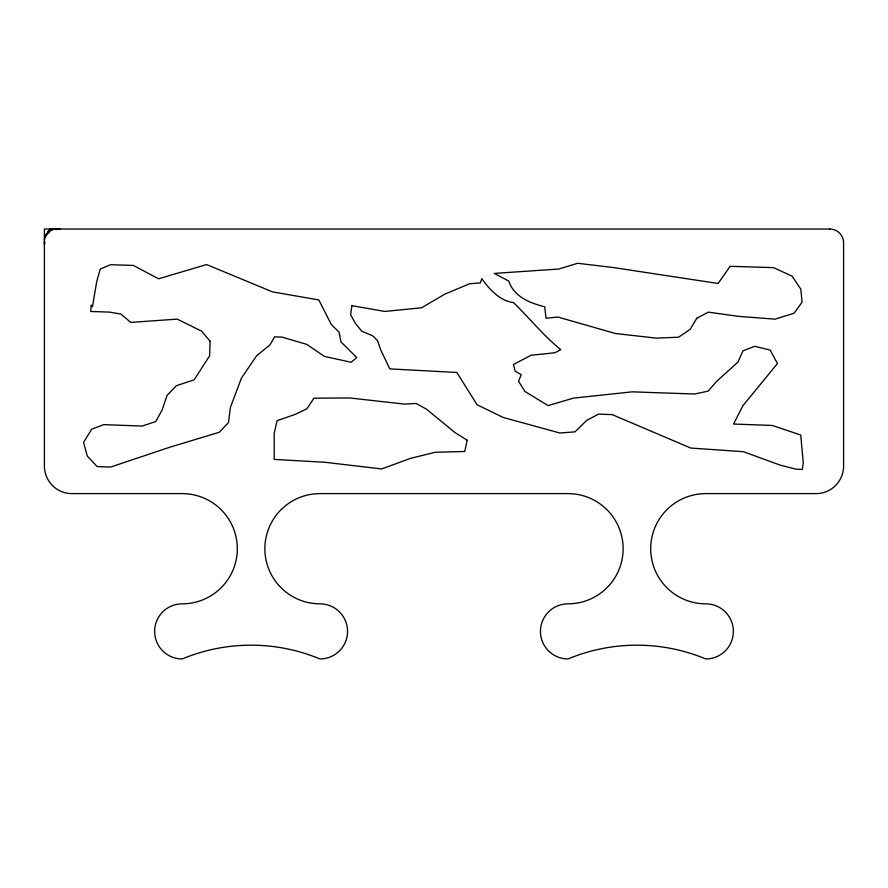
<?xml version="1.0" encoding="UTF-8"?>
<svg xmlns="http://www.w3.org/2000/svg" width="888" height="888" viewBox="0 0 888 888"><rect width="100%" height="100%" fill="white"/><g stroke="black" fill="none" stroke-linecap="round" stroke-linejoin="round"><path stroke-width="1.33" d="M48.762 232.834L50.394 229.037L44.4 238.139L45.943 234.809L50.172 230.591L50.394 229.037L55.933 229.037A11.533 11.533 0 0 0 44.4 240.581M44.789 237.596L50.394 229.037L47.774 232.423M45.943 234.809L50.394 229.037M50.172 230.591L52.947 229.437M44.4 241.37L44.644 243.778M44.4 244.755A15.707 15.707 0 0 1 44.644 242.024M56.044 229.581A15.707 15.707 0 0 1 60.107 229.037M210.068 341.159L209.635 355.766L194.183 379.798L176.301 385.747L167.099 395.338L162.093 410.09L155.711 421.545L142.18 426.062L103.752 424.642L91.686 429.226L83.572 442.357L87.279 456.01L97.147 466.577L110.545 467.088L169.586 447.286L219.281 432.278L228.482 422.544L230.347 407.57L241.414 378.155L256.643 355.744L270.074 344.799L274.614 336.841L281.94 337.085L306.837 344.411L324.442 356.421L351.115 362.249L356.71 357.542L340.859 341.802L339.183 332.301L331.313 324.497L318.814 299.944L272.438 291.863L206.582 264.557L158.597 278.788L133.344 265.434L110.489 264.724L100.244 269.108L96.714 281.563L92.463 306.76L91.109 305.128L90.765 311.488L109.502 312.099L120.957 314.075L130.703 322.399L177.278 319.114L201.609 331.18L210.068 341.159M351.826 305.694L350.627 314.818L355.411 323.41L361.749 331.224L372.716 335.831L377.478 340.515L380.774 350.005L389.788 368.897L456.821 372.461L477.078 404.739L503.096 417.427L559.817 433L574.991 431.868L586.635 420.446L598.49 414.119L612.198 414.618L690.753 448.052L743.445 451.715L780.186 465.134L796.081 469.186L802.319 469.419L803.252 462.548L800.721 434.998L772.116 425.441L733.566 424.053L742.845 405.794L777.433 363.558L770.185 350.105L754.711 346.298L742.979 350.838L737.828 362.226L716.538 381.418L708.136 391.142L694.638 394.017L632.201 391.841L573.459 398.124L548.062 405.594L524.875 391.408L518.503 381.207L521.278 374.681L515.162 371.162L513.431 364.513L531.068 355.244L554.911 352.758L560.772 349.683C543.512 335.597 529.437 318.137 513.542 302.619C499.766 300.843 489.443 289.377 481.784 278.632L480.353 282.884L469.541 283.772L444.833 294.139L421.545 307.803L384.826 311.433L351.826 305.694M467.177 440.226L464.746 451.504L435.364 452.247L410.656 458.319L381.696 468.953L324.797 462.26L274.259 459.407L274.192 433.377L277.023 420.712L295.538 414.252L306.915 408.791L313.941 398.19L349.683 397.968L404.551 404.118L416.106 403.463L426.462 409.157L455.1 432.656L467.177 440.226M696.78 318.27L690.076 329.437L678.587 337.218L656.11 338.117L615.351 333.511L557.864 317.027L546.031 318.259L544.721 306.793C529.97 303.019 514.019 296.914 508.835 281.119L494.239 273.404L558.741 269.042L577.611 263.281L613.208 267.521L718.103 283.483L730.158 266.311L773.437 267.621L792.129 276.157L800.854 289.255L802.075 302.186L794.083 313.264L775.024 319.158L738.672 316.372L708.324 312.154L696.78 318.27M829.825 229.037L44.4 229.037L44.4 466.045A27.561 27.561 0 0 0 71.961 493.606L182.195 493.606A55.123 55.123 0 0 1 237.307 548.717A55.123 55.123 0 0 1 182.195 603.84A27.561 27.561 0 0 0 154.634 631.401A27.561 27.561 0 0 0 182.195 658.963A179.132 179.132 0 0 1 319.991 658.963A27.561 27.561 0 0 0 347.541 631.401A27.561 27.561 0 0 0 319.991 603.84A55.123 55.123 0 0 1 264.868 548.717A55.123 55.123 0 0 1 319.991 493.606L568.009 493.606A55.123 55.123 0 0 1 623.132 548.717A55.123 55.123 0 0 1 568.009 603.84A27.561 27.561 0 0 0 540.459 631.401A27.561 27.561 0 0 0 568.009 658.963A179.132 179.132 0 0 1 705.805 658.963A27.561 27.561 0 0 0 733.366 631.401A27.561 27.561 0 0 0 705.805 603.84A55.123 55.123 0 0 1 650.693 548.717A55.123 55.123 0 0 1 705.805 493.606L816.039 493.606A27.561 27.561 0 0 0 843.6 466.045L843.6 242.824A13.775 13.775 0 0 0 829.825 229.037"/></g></svg>
